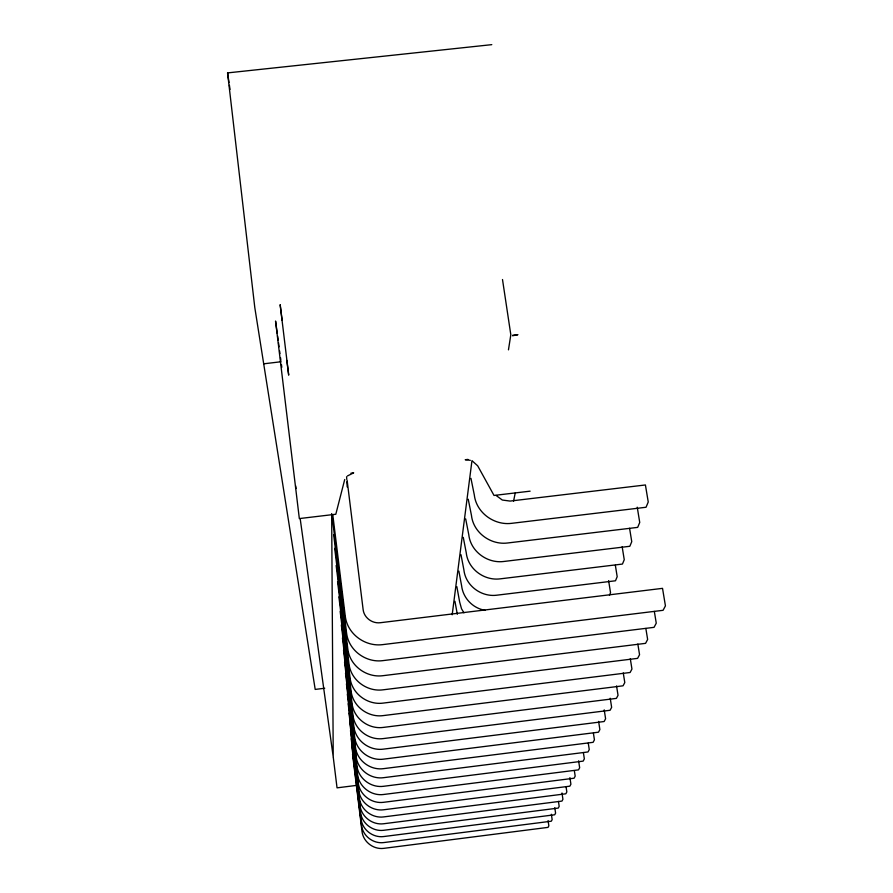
<?xml version="1.0" encoding="UTF-8"?>
<svg xmlns="http://www.w3.org/2000/svg" width="893" height="893" viewBox="0 0 893 893"><rect width="100%" height="100%" fill="white"/><g stroke="black" fill="none" stroke-linecap="round" stroke-linejoin="round"><path stroke-width="1.34" d="M452.182 614.786L471.962 460.688M508.463 349.855L510.818 334.775L502.502 279.52M513.553 501.23L515.216 493.025M344.72 479.519L335.813 514.245L299.334 518.576L275.557 321.034L277.21 333.245M609.461 595.274L610.533 592.706L608.613 580.617M347.422 475.958L353.684 472.866L350.949 473.178M356.173 785.438L337.041 787.849L333.301 757.521M324.728 688.246L315.196 689.418L254.795 307.538L227.57 72.902L491.786 44.65M263.692 363.819L281.061 361.743M467.943 459.404L465.231 459.728L470.343 460.33M530.118 491.161L494.019 495.448L477.688 465.822L472.587 461.212M512.649 335.277L517.929 334.674L512.571 335.779M484.977 610.265C472.955 608.367 463.099 598.109 461.659 586.031L458.868 571.129M496.061 495.436L502.312 500.035L510.082 501.073L645.416 484.966L648.24 502L646.052 507.257L511.544 523.343C494.119 525.542 476.304 512.682 474.317 494.968L470.957 478.358M463.936 612.81L461.536 608.792L459.672 602.083L456.848 586.634M468.245 499.232L471.471 515.473C473.368 532.63 490.603 545.154 507.481 543L637.691 527.372L639.734 522.45L637.234 507.191M465.677 518.878L468.792 534.762C470.611 551.405 487.288 563.583 503.663 561.496L629.833 546.282L631.753 541.671L629.576 528.288M463.277 537.34L466.269 552.879C468.021 569.031 484.173 580.896 500.08 578.865L622.443 564.063L624.252 559.721L622.153 546.717M461.011 554.732L463.902 569.946C465.577 585.629 481.249 597.194 496.709 595.207L615.489 580.785L617.186 576.699L615.366 565.314M454.939 601.302L457.316 614.295M654.335 611.426L656.255 623.18L654.044 627.344L382.695 660.653C365.806 662.863 348.683 650.372 346.618 633.271L331.984 515.417M645.851 628.46L647.637 639.444L645.572 643.351L382.784 675.711C366.409 677.865 349.844 665.72 347.846 649.144L333.647 534.628M637.836 644.032L639.555 654.703L637.602 658.364L382.874 689.842C366.978 691.93 350.927 680.12 349.007 664.046L334.674 548.358M630.291 658.677L631.943 669.047L630.112 672.496L382.952 703.126C367.514 705.157 351.954 693.66 350.089 678.066L336.159 565.481M623.258 672.931L624.787 682.565L623.057 685.813L383.019 715.628C368.028 717.615 352.925 706.408 351.116 691.26L337.565 581.622M616.55 685.947L618.034 695.312L616.404 698.382L383.097 727.438C368.508 729.369 353.84 718.452 352.088 703.717L338.882 596.87M610.22 698.237L611.638 707.356L610.098 710.27L383.164 738.6C368.954 740.476 354.7 729.827 353.003 715.494L340.144 611.303M604.215 709.868L605.599 718.765L604.137 721.522L383.22 749.16C369.389 750.991 355.514 740.598 353.874 726.645L341.327 624.977M598.611 721.399L599.873 729.581L598.489 732.193L383.287 759.173C369.791 760.959 356.296 750.812 354.688 737.216L342.454 637.959M593.41 733.186L594.425 739.839L593.108 742.329L383.343 768.672C370.182 770.425 357.021 760.501 355.47 747.251L343.526 650.294M588.264 743.099L589.257 749.595L588.007 751.962L383.387 777.703C370.55 779.422 357.725 769.721 356.207 756.795L344.542 662.026M583.375 752.531L584.346 758.883L583.151 761.126L383.443 786.309C370.908 787.983 358.394 778.495 356.921 765.87L345.513 673.199M578.608 760.825L579.657 767.723L578.519 769.866L383.488 794.502C371.242 796.143 359.031 786.856 357.591 774.521L346.439 683.871M574.366 770.771L575.181 776.162L574.099 778.216L383.543 802.316C371.555 803.923 359.633 794.837 358.227 782.781L347.321 694.04M569.924 777.624L570.906 784.221L569.868 786.175L383.588 809.784C371.868 811.346 360.214 802.45 358.841 790.673L348.17 703.773M566.062 786.755L566.832 791.924L565.838 793.799L383.622 816.916C372.158 818.457 360.761 809.739 359.433 798.208L348.973 713.083M561.987 792.973L562.925 799.291L561.976 801.088L383.666 823.748C372.437 825.255 361.297 816.704 359.991 805.43L349.743 722.002M227.57 72.902L228.999 82.536M229.412 85.282L230.026 89.412M558.449 801.401L559.174 806.357L558.27 808.076L383.711 830.289C372.705 831.763 361.799 823.379 360.526 812.34L350.491 730.541M554.787 807.652L555.591 813.121L554.72 814.773L383.744 836.551C372.973 838.002 362.29 829.787 361.04 818.959L351.206 738.745M551.361 814.26L552.153 819.618L551.316 821.203L383.778 842.568C373.218 843.997 362.759 835.926 361.531 825.322L351.887 746.615M548.079 820.6L548.849 825.858L548.034 827.376L383.811 848.35C373.453 849.745 363.205 841.831 362.011 831.428L352.545 754.172M295.616 485.77L296.007 488.527M300.204 518.822L333.234 757.018L331.66 513.575M277.578 335.958L278.125 340.032M278.493 342.745L279.04 346.819M279.587 350.893L279.956 353.606M280.514 357.669L280.871 360.392M281.429 364.511L281.808 367.269M286.82 360.448L288.696 375.127L280.156 304.669L282.132 320.286M332.754 514.558L345.301 616.382C347.444 634.052 365.159 646.9 382.595 644.634L663.075 610.31L665.43 605.867L662.528 588.353L380.306 622.722C372.303 623.76 364.154 617.867 363.15 609.752L347.12 480.267M346.596 476.739L346.752 479.295M346.897 481.84L347.198 486.931"/></g></svg>
